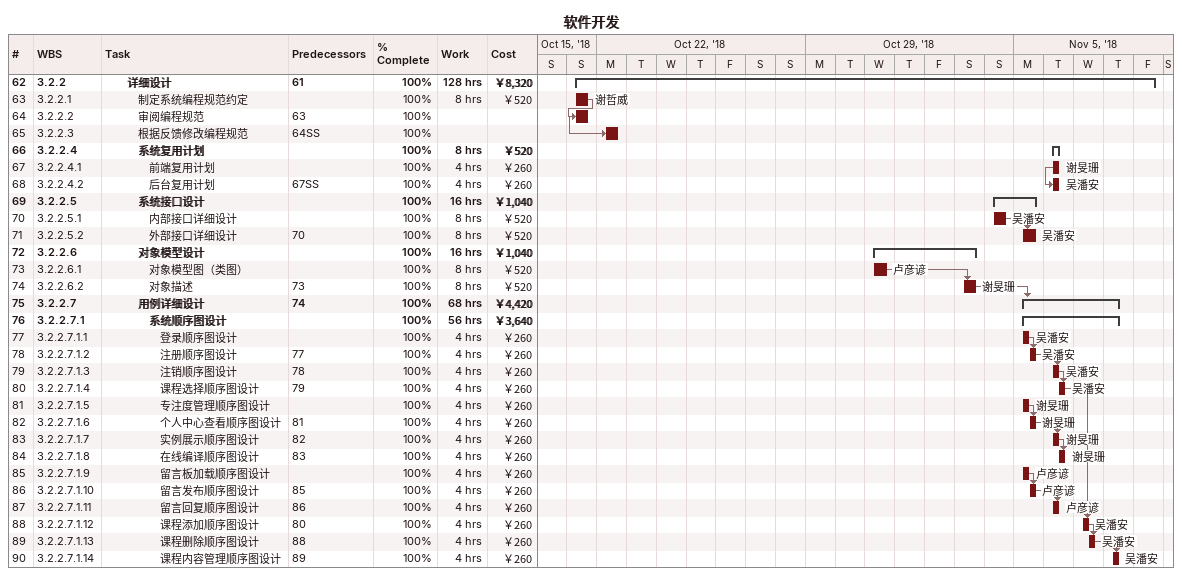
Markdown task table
软件开发

| ID | WBS | Task | Start | Finish | Predecessors | Resources | % complete | Work (h) | Cost (￥) |
|---|---|---|---|---|---|---|---|---|---|
| 62 | 3.2.2 | **详细设计** | 2018-10-21 | 2018-11-09 | 61 |  | 100 | 128 | 8320 |
| 63 | 3.2.2.1 | 制定系统编程规范约定 | 2018-10-21 | 2018-10-21 |  | 谢哲威 | 100 | 8 | 520 |
| 64 | 3.2.2.2 | 审阅编程规范 | 2018-10-21 | 2018-10-21 | 63 |  | 100 |  |  |
| 65 | 3.2.2.3 | 根据反馈修改编程规范 | 2018-10-22 | 2018-10-22 | 64SS |  | 100 |  |  |
| 66 | 3.2.2.4 | **系统复用计划** | 2018-11-06 | 2018-11-06 |  |  | 100 | 8 | 520 |
| 67 | 3.2.2.4.1 | 前端复用计划 | 2018-11-06 | 2018-11-06 |  | 谢旻珊 | 100 | 4 | 260 |
| 68 | 3.2.2.4.2 | 后台复用计划 | 2018-11-06 | 2018-11-06 | 67SS | 吴潘安 | 100 | 4 | 260 |
| 69 | 3.2.2.5 | **系统接口设计** | 2018-11-04 | 2018-11-05 |  |  | 100 | 16 | 1040 |
| 70 | 3.2.2.5.1 | 内部接口详细设计 | 2018-11-04 | 2018-11-04 |  | 吴潘安 | 100 | 8 | 520 |
| 71 | 3.2.2.5.2 | 外部接口详细设计 | 2018-11-05 | 2018-11-05 | 70 | 吴潘安 | 100 | 8 | 520 |
| 72 | 3.2.2.6 | **对象模型设计** | 2018-10-31 | 2018-11-03 |  |  | 100 | 16 | 1040 |
| 73 | 3.2.2.6.1 | 对象模型图（类图） | 2018-10-31 | 2018-10-31 |  | 卢彦谚 | 100 | 8 | 520 |
| 74 | 3.2.2.6.2 | 对象描述 | 2018-11-03 | 2018-11-03 | 73 | 谢旻珊 | 100 | 8 | 520 |
| 75 | 3.2.2.7 | **用例详细设计** | 2018-11-05 | 2018-11-08 | 74 |  | 100 | 68 | 4420 |
| 76 | 3.2.2.7.1 | **系统顺序图设计** | 2018-11-05 | 2018-11-08 |  |  | 100 | 56 | 3640 |
| 77 | 3.2.2.7.1.1 | 登录顺序图设计 | 2018-11-05 | 2018-11-05 |  | 吴潘安 | 100 | 4 | 260 |
| 78 | 3.2.2.7.1.2 | 注册顺序图设计 | 2018-11-05 | 2018-11-05 | 77 | 吴潘安 | 100 | 4 | 260 |
| 79 | 3.2.2.7.1.3 | 注销顺序图设计 | 2018-11-06 | 2018-11-06 | 78 | 吴潘安 | 100 | 4 | 260 |
| 80 | 3.2.2.7.1.4 | 课程选择顺序图设计 | 2018-11-06 | 2018-11-06 | 79 | 吴潘安 | 100 | 4 | 260 |
| 81 | 3.2.2.7.1.5 | 专注度管理顺序图设计 | 2018-11-05 | 2018-11-05 |  | 谢旻珊 | 100 | 4 | 260 |
| 82 | 3.2.2.7.1.6 | 个人中心查看顺序图设计 | 2018-11-05 | 2018-11-05 | 81 | 谢旻珊 | 100 | 4 | 260 |
| 83 | 3.2.2.7.1.7 | 实例展示顺序图设计 | 2018-11-06 | 2018-11-06 | 82 | 谢旻珊 | 100 | 4 | 260 |
| 84 | 3.2.2.7.1.8 | 在线编译顺序图设计 | 2018-11-06 | 2018-11-06 | 83 | 谢旻珊 | 100 | 4 | 260 |
| 85 | 3.2.2.7.1.9 | 留言板加载顺序图设计 | 2018-11-05 | 2018-11-05 |  | 卢彦谚 | 100 | 4 | 260 |
| 86 | 3.2.2.7.1.10 | 留言发布顺序图设计 | 2018-11-05 | 2018-11-05 | 85 | 卢彦谚 | 100 | 4 | 260 |
| 87 | 3.2.2.7.1.11 | 留言回复顺序图设计 | 2018-11-06 | 2018-11-06 | 86 | 卢彦谚 | 100 | 4 | 260 |
| 88 | 3.2.2.7.1.12 | 课程添加顺序图设计 | 2018-11-07 | 2018-11-07 | 80 | 吴潘安 | 100 | 4 | 260 |
| 89 | 3.2.2.7.1.13 | 课程删除顺序图设计 | 2018-11-07 | 2018-11-07 | 88 | 吴潘安 | 100 | 4 | 260 |
| 90 | 3.2.2.7.1.14 | 课程内容管理顺序图设计 | 2018-11-08 | 2018-11-08 | 89 | 吴潘安 | 100 | 4 | 260 |
